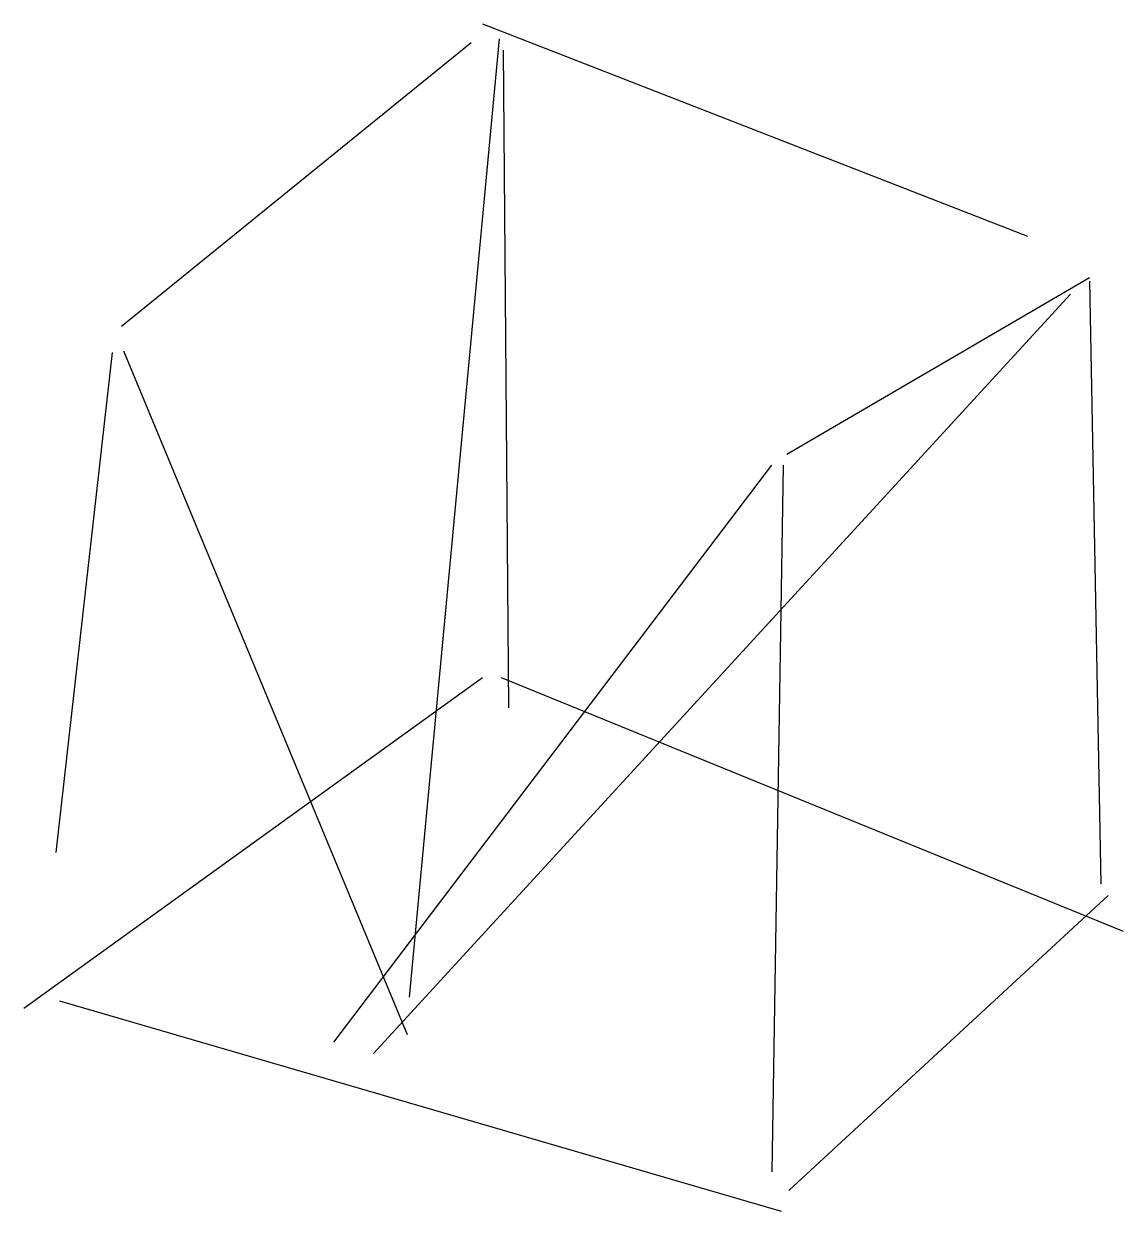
# Model space of a CAD drawing. Header units: metres. Extents: x -89 to 77, y -98 to 82.
import ezdxf

# ---------------------------------------------------------------- set-up
doc = ezdxf.new("R2010")
doc.units = ezdxf.units.M

msp = doc.modelspace()

# ---------------------------------------------------------------- linework, layer by layer
at = {"color": 0, "linetype": 'CONTINUOUS'}
for p, q in [((-19.44795, 81.766562), (62.886435, 49.684543)), ((-16.892744, 79.495268), (-30.520505, -65.299685)), ((-73.958991, 36.056782), (-21.15142, 78.927445)), ((-16.324921, 77.791798), (-15.473186, -21.577287)), ((26.545741, 16.750789), (72.255521, 43.438486)), ((72.255521, 42.870662), (73.958991, -48.264984)), ((-35.914826, -73.817035), (69.416404, 40.883281)), ((-73.675079, 32.365931), (-30.804416, -70.977918)), ((-75.378549, 32.082019), (-83.895899, -43.438486)), ((-41.876972, -72.113565), (24.274448, 15.047319)), ((25.977918, 15.047319), (24.274448, -91.70347)), ((-88.722397, -67.003155), (-19.44795, -17.0347)), ((-16.608833, -17.0347), (77.365931, -55.362776)), ((26.829653, -94.542587), (75.094637, -49.968454)), ((-83.328076, -65.867508), (25.694006, -97.665615))]:
    msp.add_line(p, q, dxfattribs=at)

doc.saveas('drawing.dxf')
